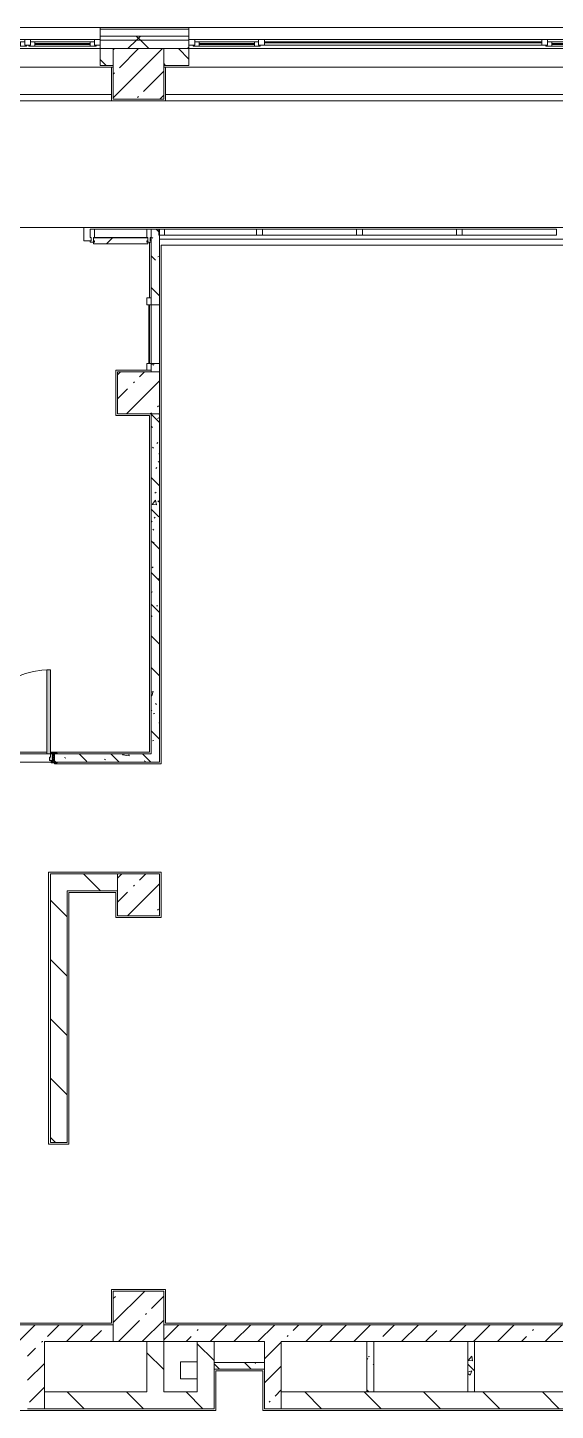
# Model space of a CAD drawing. Header units: millimetres. Extents: x -4005 to 195566, y -8553 to 29000.
# Drawn here: x 119833 to 126116, y 10880 to 27350 of the extents above; entities that cross this region are included whole.
import ezdxf

# ---------------------------------------------------------------- set-up
doc = ezdxf.new("R2010")
doc.units = ezdxf.units.MM
for name, color, linetype, lineweight, true_color in [('A-DOOR-2', 7, 'Continuous', 5, 0xaaaaaa), ('A-DOOR-3', 7, 'Continuous', 5, 0xe2e2e2), ('A-DOOR-FRAM-2', 7, 'Continuous', 5, 0xe2e2e2), ('A-DOOR-FRAM-3', 7, 'Continuous', 5, 0xaaaaaa), ('A-FLOR-2', 7, 'Continuous', 5, 0xaaaaaa), ('I-WALL-8', 7, 'Continuous', 5, 0x787878)]:
    doc.layers.add(name, color=color, linetype=linetype, lineweight=lineweight, true_color=true_color)
for name, color, linetype, lineweight in [('A-GLAZ-2', 7, 'Continuous', 5), ('A-GLAZ-CURT-2', 7, 'Continuous', 5), ('A-GLAZ-CWMG-2', 7, 'Continuous', 5), ('A-WALL', 7, 'Continuous', 9), ('A-WALL-2', 7, 'Continuous', 5), ('I-WALL-6', 7, 'Continuous', 5), ('S-COLS-3', 7, 'Continuous', 5)]:
    doc.layers.add(name, color=color, linetype=linetype, lineweight=lineweight)
pattern_1 = [(45, (60693.44, 0), (-285.1231, 285.1231), []), (45, (60978.57, 0), (-285.1231, 285.1231), [504.031, -100.806, 16.764, -84.042])]
pattern_2 = [(135, (60693.44, 0), (-377.1708, -377.1708), [533.4, -88.9, 17.78, -88.9]), (135, (60693.44, 376.94), (-377.1708, -377.1708), []), (50, (60693.44, 0), (637.6445, -55.7866), [66.675, -733.425]), (355, (60693.44, 0), (-123.3494, 668.699), [53.34, -586.74]), (100.451, (60746.6, -4.65), (514.299, 612.908), [56.665, -623.315]), (46.184, (60693.44, 177.8), (948.776, -147.15), [100.012, -1100.137]), (96.636, (60772.5, 165.5), (830.909, 865.997), [84.998, -934.973]), (351.184, (60693.4, 177.8), (830.918, 865.988), [80.01, -880.11]), (21, (60782.34, 133.35), (530.6506, -357.9283), [66.675, -733.425]), (326, (60782.34, 133.35), (216.308, 644.6585), [53.34, -586.74]), (71.451, (60826.57, 103.5), (746.9596, 286.7243), [56.665, -623.315]), (37.5, (60693.44, 0), (10.8105, 295.9426), [16.764, -562.864, 16.764, -578.866, -588.962]), (37.5, (60693.44, 0), (10.8105, 295.9426), [-1175.258, 16.764, -572.198]), (7.5, (60693.44, 0), (233.8692, 350.6318), [16.764, -322.834, 16.764, -549.529, -224.472]), (7.5, (60693.44, 0), (233.8692, 350.6318), [-905.891, 16.764, -207.708]), (327.5, (60495.2, 0), (474.5678, -20.0513), [16.764, -205.486, 16.764, -676.656, -920.115]), (327.5, (60495.2, 0), (474.5678, -20.0513), [-915.67, 16.764, -903.351]), (317.5, (60406.3, 0), (518.4522, 88.9934), [16.764, -272.161, 16.764, -443.738, -653.415]), (317.5, (60406.3, 0), (518.4522, 88.9934), [-749.427, 16.764, -636.651])]
pattern_3 = [(135, (60693.44, 0), (-353.5534, -353.5534), [])]
pattern_4 = [(45, (60693.44, 0), (-353.5534, 353.5534), []), (135, (60693.44, 0), (-353.5534, -353.5534), [])]

# ---------------------------------------------------------------- blocks, each defined once
blk = doc.blocks.new('Системная панель - Стекло - 70мм-31693619-1_4_1_птичка')
at = {"layer": 'A-GLAZ-CURT-2'}
for p, q in [((547.5, 35), (-547.5, 35)), ((-547.5, 35), (-547.5, -35)), ((547.5, -35), (547.5, 35)), ((-547.5, -35), (547.5, -35))]:
    blk.add_line(p, q, dxfattribs=at)
blk = doc.blocks.new('Прямоугольный импост - 50 x 70 мм-23766079-1_4_1_птичка')
at = {"layer": 'A-GLAZ-CWMG-2'}
for p, q in [((-35, 35), (35, 35)), ((-35, -35), (-35, 35)), ((35, 35), (35, -35)), ((35, -35), (-35, -35))]:
    blk.add_line(p, q, dxfattribs=at)
blk = doc.blocks.new('BSC_Колонна _Прямоугольная - 600х600-V144-1_4_1_птичка')
at = {"layer": 'S-COLS-3'}
h = blk.add_hatch(dxfattribs=at)
h.set_pattern_fill('FP_197', color=256, style=0, pattern_type=2)
h.set_pattern_definition([(45, (-60460, -12000), (-285.1231, 285.1231), []), (45, (-60174.88, -12000), (-285.1231, 285.1231), [504.031, -100.806, 16.764, -84.042])])
h.paths.add_polyline_path([(-300, -300), (300, -300), (300, 300), (-300, 300), (-300, -80)])
for p, q in [((300, 300), (-300, 300)), ((-300, 300), (-300, -300)), ((300, -300), (300, 300)), ((-300, -300), (300, -300))]:
    blk.add_line(p, q, dxfattribs=at)
blk = doc.blocks.new('Системная панель - Стекло - 70мм-31693620-1_4_1_птичка')
at = {"layer": 'A-GLAZ-CURT-2'}
for p, q in [((560, 35), (-560, 35)), ((-560, 35), (-560, -35)), ((560, -35), (560, 35)), ((-560, -35), (560, -35))]:
    blk.add_line(p, q, dxfattribs=at)
blk = doc.blocks.new('Прямоугольный импост - 50 x 70 мм-V163-1_4_1_птичка')
at = {"layer": 'A-GLAZ-CWMG-2'}
for p, q in [((-35, 35), (35, 35)), ((-35, -35), (-35, 35)), ((35, 35), (35, -35)), ((35, -35), (-35, -35))]:
    blk.add_line(p, q, dxfattribs=at)
blk = doc.blocks.new('Прямоугольный импост - Импост структурный с накладкой - 160мм Темный-32302294-1_4_1_птичка')
at = {"layer": 'A-GLAZ-CWMG-2'}
for p, q in [((-25, 40), (-25, 140)), ((-25, 140), (25, 140)), ((-15, 40), (-25, 40)), ((-25, -17), (-25, 0)), ((-25, 0), (-15, 0)), ((-15, 0), (-15, 40)), ((15, 40), (15, 0)), ((25, 40), (15, 40)), ((15, 0), (25, 0)), ((25, 140), (25, 40)), ((25, 0), (25, -17)), ((25, -17), (-25, -17))]:
    blk.add_line(p, q, dxfattribs=at)
blk = doc.blocks.new('110_Дверь_СКБ_1Ст_Внутренняя1 - Д-11 1100x2100h_кладовые _все__ коридор _между помещениями блока столовой__ моечные _все_-V161-1_4_1_птичка')
at = {"layer": 'A-DOOR-2'}
h = blk.add_hatch(dxfattribs=at)
h.set_pattern_fill('FP_182', color=256, style=0, pattern_type=2)
h.set_pattern_definition([(135, (1751.41, 114.685), (-14.14214, -14.14214), []), (225, (1751.41, 114.685), (14.14214, -14.14214), [])])
h.paths.add_polyline_path([(562.5, 50), (537.5, 50), (537.5, -50), (562.5, -50)])
at = {"layer": 'A-DOOR-3'}
h = blk.add_hatch(color=256, dxfattribs=at)
h.paths.add_polyline_path([(537.5, -30), (537.5, 50), (512.5, 50), (512.5, 10), (502.5, 10), (502.5, -30), (512.5, -30)])
h.paths.add_polyline_path([(-477.5, -6), (-477.5, 10), (-487.5, 10), (-487.5, 50), (-512.5, 50), (-512.5, -30), (-477.5, -30)])
at = {"layer": 'A-DOOR-FRAM-2'}
for points in [[(512.5, 70), (512.5, 1050), (472.5, 1050), (472.5, 50), (512.5, 50)], [(-497.5, 50), (-497.5, 58), (-567.5, 58), (-562.5, 50), (-512.5, 50)], [(592.5, 58), (522.5, 58), (522.5, 50), (592.5, 50)], [(-497.5, -50), (-567.5, -50), (-562.5, -58), (-497.5, -58)], [(-497.5, -30), (-512.5, -30), (-512.5, -50), (-497.5, -50)], [(537.5, -30), (522.5, -30), (522.5, -50), (537.5, -50)], [(592.5, -50), (522.5, -50), (522.5, -58), (592.5, -58)]]:
    blk.add_hatch(color=256, dxfattribs=at).paths.add_polyline_path(points)
at = {"layer": 'A-DOOR-FRAM-3'}
h = blk.add_hatch(dxfattribs=at)
h.set_pattern_fill('FP_183', color=256, style=0, pattern_type=2)
h.set_pattern_definition([(45, (-371.384, 114.685), (-14.1421, 14.1421), []), (135, (-371.384, 114.685), (-14.1421, -14.1421), [])])
h.paths.add_polyline_path([(-512.5, -50), (-512.5, 50), (-537.5, 50), (-537.5, -50)])
at = {"layer": 'A-DOOR-2'}
for p, q in [((512.5, 1050), (472.5, 1050)), ((472.5, 1050), (472.5, 50)), ((512.5, 50), (512.5, 1050)), ((472.5, 50), (512.5, 50))]:
    blk.add_line(p, q, dxfattribs=at)
blk.add_arc((512.5, 50), 1000, 90, 180, dxfattribs=at)
at = {"layer": 'A-DOOR-FRAM-3'}
for p, q in [((-497.5, 58), (-567.5, 58)), ((-567.5, 58), (-567.5, 50)), ((-567.5, 50), (-497.5, 50)), ((-512.5, 50), (-537.5, 50)), ((-537.5, 50), (-537.5, -50)), ((-487.5, 50), (-512.5, 50)), ((-512.5, 50), (-512.5, -30)), ((-512.5, -50), (-512.5, 50)), ((-497.5, 50), (-512.5, 50)), ((-512.5, 50), (-512.5, 49)), ((-512.5, 49), (-497.5, 49)), ((-497.5, 50), (-497.5, 58)), ((-497.5, 49), (-497.5, 50)), ((-487.5, 10), (-487.5, 50)), ((-477.5, 10), (-487.5, 10)), ((-477.5, -30), (-477.5, 10)), ((512.5, 10), (502.5, 10)), ((502.5, 10), (502.5, -30)), ((512.5, 50), (512.5, 10)), ((537.5, 50), (512.5, 50)), ((592.5, 58), (522.5, 58)), ((522.5, 58), (522.5, 50)), ((537.5, 50), (522.5, 50)), ((522.5, 50), (522.5, 49)), ((522.5, 50), (592.5, 50)), ((522.5, 49), (537.5, 49)), ((537.5, -30), (537.5, 50)), ((562.5, 50), (537.5, 50)), ((537.5, 50), (537.5, -50)), ((537.5, 49), (537.5, 50)), ((562.5, -50), (562.5, 50)), ((592.5, 50), (592.5, 58)), ((-497.5, -50), (-567.5, -50)), ((-567.5, -50), (-567.5, -58)), ((-567.5, -58), (-497.5, -58)), ((-537.5, -50), (-512.5, -50)), ((-512.5, -30), (-477.5, -30)), ((-497.5, -30), (-512.5, -30)), ((-512.5, -30), (-512.5, -50)), ((-512.5, -50), (-497.5, -50)), ((-497.5, -50), (-497.5, -30)), ((-497.5, -58), (-497.5, -50)), ((502.5, -30), (537.5, -30)), ((537.5, -30), (522.5, -30)), ((522.5, -30), (522.5, -50)), ((522.5, -50), (537.5, -50)), ((592.5, -50), (522.5, -50)), ((522.5, -50), (522.5, -58)), ((522.5, -58), (592.5, -58)), ((537.5, -50), (537.5, -30)), ((537.5, -50), (562.5, -50)), ((592.5, -58), (592.5, -50))]:
    blk.add_line(p, q, dxfattribs=at)
blk = doc.blocks.new('Системная панель - Стекло - 70мм-V173-1_4_1_птичка')
at = {"layer": 'A-GLAZ-CURT-2'}
for p, q in [((560, 35), (-560, 35)), ((-560, 35), (-560, -35)), ((560, -35), (560, 35)), ((-560, -35), (560, -35))]:
    blk.add_line(p, q, dxfattribs=at)
blk = doc.blocks.new('120_Окно_СКБ_2Ст - 120_Окно_СКБ_2Ст 2300х2400 _мал створка справа_-19949978-1_4_1_птичка')
at = {"layer": 'A-GLAZ-2'}
for p, q in [((-1150, -75), (-1150, -5)), ((-1150, -5), (-1080, -5)), ((1150, -5), (-1150, -5)), ((-1080, -75), (-1150, -75)), ((-1150, -75), (-1100, -75)), ((-1080, -75), (-1100, -75)), ((-1100, -75), (-1100, -85)), ((-1100, -85), (270, -85)), ((270, -85), (-1100, -85)), ((-1080, -5), (-1080, -75)), ((250, -35), (-1080, -35)), ((-1080, -35), (-1080, -75)), ((-1030, -85), (-1030, -35)), ((-1030, -55), (200, -55)), ((200, -65), (-1030, -65)), ((200, -85), (200, -35)), ((250, -75), (250, -5)), ((250, -5), (320, -5)), ((250, -75), (250, -35)), ((320, -75), (250, -75)), ((270, -75), (250, -75)), ((270, -75), (300, -75)), ((270, -85), (270, -75)), ((320, -75), (300, -75)), ((300, -75), (300, -85)), ((300, -85), (1100, -85)), ((1100, -85), (300, -85)), ((320, -5), (320, -75)), ((1080, -35), (320, -35)), ((320, -35), (320, -75)), ((370, -85), (370, -35)), ((370, -55), (1030, -55)), ((1030, -65), (370, -65)), ((1030, -85), (1030, -35)), ((1080, -75), (1080, -5)), ((1080, -5), (1150, -5)), ((1080, -75), (1080, -35)), ((1150, -75), (1080, -75)), ((1100, -75), (1080, -75)), ((1100, -75), (1150, -75)), ((1100, -85), (1100, -75)), ((1150, -5), (1150, -75))]:
    blk.add_line(p, q, dxfattribs=at)
blk = doc.blocks.new('120_Окно_СКБ_3Ст - 120_Окно_СКБ_3Ст_5100-21641134-1_4_1_птичка')
at = {"layer": 'A-GLAZ-2'}
for p, q in [((-2550, -75), (-2550, -5)), ((-2550, -5), (-2480, -5)), ((2550, -5), (-2550, -5)), ((-2480, -75), (-2550, -75)), ((-2550, -75), (-2500, -75)), ((-2480, -75), (-2500, -75)), ((-2500, -75), (-2500, -85)), ((-2500, -85), (-1700, -85)), ((-1700, -85), (-2500, -85)), ((-2480, -5), (-2480, -75)), ((-1720, -35), (-2480, -35)), ((-2480, -35), (-2480, -75)), ((-2430, -85), (-2430, -35)), ((-2430, -55), (-1770, -55)), ((-1770, -65), (-2430, -65)), ((-1770, -85), (-1770, -35)), ((-1720, -75), (-1720, -5)), ((-1720, -5), (-1650, -5)), ((-1720, -75), (-1720, -35)), ((-1650, -75), (-1720, -75)), ((-1700, -75), (-1720, -75)), ((-1700, -75), (1700, -75)), ((-1700, -85), (-1700, -75)), ((-1650, -5), (-1650, -75)), ((1650, -35), (-1650, -35)), ((1650, -45), (-1650, -45)), ((1650, -75), (1650, -5)), ((1650, -5), (1720, -5)), ((1720, -75), (1650, -75)), ((1720, -75), (1700, -75)), ((1700, -75), (1700, -85)), ((1700, -85), (2500, -85)), ((2500, -85), (1700, -85)), ((1720, -5), (1720, -75)), ((2480, -35), (1720, -35)), ((1720, -35), (1720, -75)), ((1770, -85), (1770, -35)), ((1770, -55), (2430, -55)), ((2430, -65), (1770, -65)), ((2430, -85), (2430, -35)), ((2480, -75), (2480, -5)), ((2480, -5), (2550, -5)), ((2480, -75), (2480, -35)), ((2550, -75), (2480, -75)), ((2500, -75), (2480, -75)), ((2500, -75), (2550, -75)), ((2500, -85), (2500, -75)), ((2550, -5), (2550, -75))]:
    blk.add_line(p, q, dxfattribs=at)
blk = doc.blocks.new('BSC_Колонна _Прямоугольная - 500х500-V202-1_4_1_птичка')
at = {"layer": 'S-COLS-3'}
h = blk.add_hatch(dxfattribs=at)
h.set_pattern_fill('FP_234', color=256, style=0, pattern_type=2)
h.set_pattern_definition([(45, (-60460, -17020), (-285.1231, 285.1231), []), (45, (-60174.88, -17020), (-285.1231, 285.1231), [504.031, -100.806, 16.764, -84.042])])
h.paths.add_polyline_path([(249, -250), (250, -250), (250, 250), (-250, 246), (-250, -250), (189, -250)])
for p, q in [((250, 250), (-250, 250)), ((-250, 250), (-250, -250)), ((250, -250), (250, 250)), ((-250, -250), (250, -250))]:
    blk.add_line(p, q, dxfattribs=at)
blk = doc.blocks.new('BSC_Колонна _Прямоугольная - 500х500-V203-1_4_1_птичка')
at = {"layer": 'S-COLS-3'}
h = blk.add_hatch(dxfattribs=at)
h.set_pattern_fill('FP_235', color=256, style=0, pattern_type=2)
h.set_pattern_definition([(45, (-60460, -23000), (-285.1231, 285.1231), []), (45, (-60174.88, -23000), (-285.1231, 285.1231), [504.031, -100.806, 16.764, -84.042])])
h.paths.add_polyline_path([(237, -250), (250, -250), (248, 250), (-250, 249), (-250, -250), (150, -250)])
for p, q in [((250, 250), (-250, 250)), ((-250, 250), (-250, -250)), ((250, -250), (250, 250)), ((-250, -250), (250, -250))]:
    blk.add_line(p, q, dxfattribs=at)
blk = doc.blocks.new('Штора противопожарная_Рен - ШТ_700х700-22567375-1_4_1_птичка')
at = {"layer": 'A-DOOR-2'}
for p, q in [((-430, 100), (-350, 100)), ((-430, 50), (-430, 100)), ((-350, 50), (-430, 50)), ((-350, 100), (-350, 50)), ((-350, 78), (350, 78)), ((-350, 73), (-350, 78)), ((350, 73), (-350, 73)), ((350, 100), (430, 100)), ((350, 50), (350, 100)), ((350, 78), (350, 73)), ((430, 50), (350, 50)), ((430, 100), (430, 50))]:
    blk.add_line(p, q, dxfattribs=at)
blk = doc.blocks.new('Системная панель - Стекло - 70мм-32304938-1_4_1_птичка')
at = {"layer": 'A-GLAZ-CURT-2'}
h = blk.add_hatch(dxfattribs=at)
h.set_pattern_fill('FP_248', color=256, style=0, pattern_type=2)
h.set_pattern_definition([(225, (60747.5, 24310), (1414.214, -1414.214), [1000, -3000]), (225, (61747.5, 24810), (1414.214, -1414.214), [3000, -1000]), (225, (59747.5, 25310), (1414.214, -1414.214), [1000, -3000])])
h.paths.add_polyline_path([(322.5, 35), (-322.5, 35), (-322.5, -35), (322.5, -35), (322.5, 0)])
for p, q in [((322.5, 35), (-322.5, 35)), ((-322.5, 35), (-322.5, -35)), ((322.5, -35), (322.5, 35)), ((-322.5, -35), (322.5, -35))]:
    blk.add_line(p, q, dxfattribs=at)
blk = doc.blocks.new('Прямоугольный импост - Импост структурный с накладкой - 160мм Темный-32304618-1_4_1_птичка')
at = {"layer": 'A-GLAZ-CWMG-2'}
for p, q in [((59935, 24950), (60560, 24950)), ((59935, 24850), (60560, 24850))]:
    blk.add_line(p, q, dxfattribs=at)
blk = doc.blocks.new('Системная панель - Стекло - 70мм-V219-1_4_1_птичка')
at = {"layer": 'A-GLAZ-CURT-2'}
for p, q in [((560, 35), (-560, 35)), ((-560, 35), (-560, -35)), ((560, -35), (560, 35)), ((-560, -35), (560, -35))]:
    blk.add_line(p, q, dxfattribs=at)
blk = doc.blocks.new('Прямоугольный импост - Импост структурный с накладкой - 160мм Темный-32302318-1_4_1_птичка')
at = {"layer": 'A-GLAZ-CWMG-2'}
for p, q in [((0, 140), (-50, 140)), ((-50, 140), (-50, 40)), ((-50, 40), (-40, 40)), ((-40, 0), (-50, 0)), ((-50, 0), (-50, -17)), ((-40, 40), (-40, 0)), ((-10, 0), (-10, 40)), ((-10, 40), (0, 40)), ((0, 0), (-10, 0)), ((0, 40), (0, 140)), ((0, -17), (0, 0)), ((-50, -17), (0, -17))]:
    blk.add_line(p, q, dxfattribs=at)
blk = doc.blocks.new('Зашивка приборов отопления9 - Зашивка приборов отопления-33277916-1_4_1_птичка')
at = {"layer": 'A-WALL-2'}
for p, q in [((51570, 26880), (51570, 26555)), ((54140, 26880), (51570, 26880)), ((54140, 26555), (54140, 26880)), ((51570, 26555), (54140, 26555)), ((54140, 26555), (51570, 26555)), ((51570, 26555), (51570, 26480)), ((54140, 26480), (54140, 26555)), ((51570, 26480), (54140, 26480))]:
    blk.add_line(p, q, dxfattribs=at)
blk = doc.blocks.new('Зашивка приборов отопления10 - Зашивка приборов отопления-33278020-1_4_1_птичка')
at = {"layer": 'A-WALL-2'}
for p, q in [((51570, 26880), (51570, 26555)), ((56926, 26880), (51570, 26880)), ((56926, 26555), (56926, 26880)), ((51570, 26555), (56926, 26555)), ((56930, 26555), (51570, 26555)), ((51570, 26555), (51570, 26480)), ((56930, 26480), (56930, 26555)), ((51570, 26480), (56930, 26480))]:
    blk.add_line(p, q, dxfattribs=at)

msp = doc.modelspace()

# ---------------------------------------------------------------- hatches: boundary and pattern name
at = {"layer": 'A-WALL-2'}
h = msp.add_hatch(dxfattribs=at)
h.set_pattern_fill('FP_172', color=256, style=0, pattern_type=2)
h.set_pattern_definition(pattern_4)
h.paths.add_polyline_path([(145443.4, 27200), (145663.4, 27200), (145663.4, 27250), (141043.4, 27250), (141043.4, 27200), (145441.7, 27200)])
h.paths.add_polyline_path([(127803.4, 27200), (127803.4, 27250), (126853.4, 27250), (126853.4, 27200), (127453.4, 27200)])
h.paths.add_polyline_path([(131003.4, 27200), (131503.4, 27200), (131503.4, 27250), (128903.4, 27250), (128903.4, 27200), (128977.5, 27200)])
h.paths.add_polyline_path([(133603.4, 27200), (134943.4, 27200), (134943.4, 27250), (133603.4, 27250), (133603.4, 27210)])
h.paths.add_polyline_path([(137943.4, 27200), (137943.4, 27250), (137043.4, 27250), (137043.4, 27200), (137443.4, 27200)])
h.paths.add_polyline_path([(121453.4, 27200), (121753.4, 27200), (121753.4, 27250), (120698.4, 27250), (120698.4, 27200)])
h.paths.add_polyline_path([(118398.4, 27200), (118398.4, 27250), (117553.4, 27250), (117553.4, 27200), (118243.4, 27200)])
h.paths.add_polyline_path([(114853.4, 27200), (115453.4, 27200), (115453.4, 27250), (114553.4, 27250), (114553.4, 27200)])
h.paths.add_polyline_path([(112196.6, 27200), (112453.4, 27200), (112453.4, 27250), (111553.4, 27250), (111553.4, 27200)])
h.paths.add_polyline_path([(109050.2, 27200), (109453.4, 27200), (109453.4, 27250), (108353.4, 27250), (108353.4, 27200), (108853.4, 27200)])
h.paths.add_polyline_path([(103806.2, 27200), (105253.4, 27200), (105253.4, 27250), (102853.4, 27250), (102853.4, 27200), (103473.4, 27200)])
h = msp.add_hatch(dxfattribs=at)
h.set_pattern_fill('FP_172', color=256, style=0, pattern_type=2)
h.set_pattern_definition(pattern_4)
h.paths.add_polyline_path([(103453.4, 27100), (105253.4, 27100), (105253.4, 27200), (102853.4, 27200), (102853.4, 27100)])
h.paths.add_polyline_path([(114553.4, 27100), (115453.4, 27100), (115453.4, 27200), (114553.4, 27200), (114553.4, 27140)])
h.paths.add_polyline_path([(144793.4, 27100), (145663.4, 27100), (145658.9, 27200), (141043.4, 27198.1), (141043.4, 27100), (144709.5, 27100)])
h.paths.add_polyline_path([(112293.4, 27100), (112453.4, 27100), (112453.4, 27200), (111553.4, 27200), (111553.4, 27100), (112196.6, 27100)])
h.paths.add_polyline_path([(117553.4, 27100), (118398.4, 27100), (118398.4, 27200), (117553.4, 27200), (117553.4, 27140)])
h.paths.add_polyline_path([(120698.4, 27100), (121753.4, 27100), (121753.4, 27200), (120698.4, 27200), (120698.4, 27140)])
h.paths.add_polyline_path([(126853.4, 27100), (127771.4, 27102), (127771.4, 27110), (127803.4, 27110), (127803.4, 27200), (126853.4, 27200), (126853.4, 27140)])
h.paths.add_polyline_path([(109453.4, 27100), (109453.4, 27200), (108353.4, 27200), (108353.4, 27100), (109050.2, 27100)])
h.paths.add_polyline_path([(137443.4, 27100), (137943.4, 27100), (137943.4, 27200), (137043.4, 27200), (137043.4, 27100), (137367.9, 27100)])
h.paths.add_polyline_path([(134233.4, 27100), (134943.4, 27100), (134943.4, 27200), (133603.4, 27200), (133603.4, 27100), (134221.5, 27100)])
h.paths.add_polyline_path([(128903.4, 27100), (131503.4, 27100), (131503.4, 27200), (128903.4, 27200), (128903.4, 27110), (128935.4, 27110), (128935.4, 27102), (128903.4, 27102)])
h = msp.add_hatch(dxfattribs=at)
h.set_pattern_fill('FP_154', color=256, style=0, pattern_type=2)
h.set_pattern_definition([(135, (60693.44, 0), (-176.7767, -176.7767), [])])
h.paths.add_polyline_path([(128899.4, 26900), (131003.4, 26900), (131003.4, 27100), (128899.4, 27100)])
h.paths.add_polyline_path([(112293.4, 26900), (112453.4, 26900), (112453.4, 27100), (111553.4, 27100), (111553.4, 26900), (112196.6, 26900)])
h.paths.add_polyline_path([(114553.4, 26900), (114853.4, 26900), (114853.4, 27100), (114553.4, 27100), (114553.4, 26969.4)])
h.paths.add_polyline_path([(141343.4, 26900), (141343.4, 27100), (141043.4, 27100), (141043.4, 26900)])
h.paths.add_polyline_path([(137443.4, 26900), (137443.4, 27100), (137043.4, 27100), (137043.4, 26900), (137367.9, 26900)])
h.paths.add_polyline_path([(117553.4, 26900), (118398.4, 26900), (118398.4, 27100), (117553.4, 27100)])
h.paths.add_polyline_path([(121635.8, 26900), (121753.4, 26900), (121753.4, 27100), (121453.4, 27100), (121453.4, 26900)])
h.paths.add_polyline_path([(103453.4, 26900), (105253.4, 26900), (105253.4, 27100), (103453.4, 27100), (103453.4, 27061.4)])
h.paths.add_polyline_path([(120853.4, 26900), (120853.4, 27100), (120698.4, 27100), (120698.4, 26900)])
h.paths.add_polyline_path([(134943.4, 26900), (134943.4, 27100), (134733.4, 27100), (134733.4, 26900)])
h.paths.add_polyline_path([(134233.4, 26900), (134233.4, 27100), (133603.4, 27100), (133603.4, 26900), (134221.5, 26900)])
h.paths.add_polyline_path([(127753.4, 26900), (127753.4, 27100), (127453.4, 27100), (127453.4, 26900)])
h.paths.add_polyline_path([(108353.4, 26900), (108853.4, 26900), (108853.4, 27100), (108353.4, 27100), (108353.4, 27079.6)])
at = {"layer": 'I-WALL-6'}
h = msp.add_hatch(dxfattribs=at)
h.set_pattern_fill('FP_171', color=256, style=0, pattern_type=2)
h.set_pattern_definition(pattern_3)
h.paths.add_polyline_path([(120303.4, 17070), (120903.4, 17070), (120903.4, 17270), (120103.4, 17265), (120103.4, 17070), (120259.1, 17070)])
h = msp.add_hatch(dxfattribs=at)
h.set_pattern_fill('FP_171', color=256, style=0, pattern_type=2)
h.set_pattern_definition(pattern_3)
h.paths.add_polyline_path([(120103.4, 14070), (120303.4, 14070), (120303.4, 17070), (120103.4, 17070), (120103.4, 14073.4)])
h = msp.add_hatch(dxfattribs=at)
h.set_pattern_fill('FP_153', color=256, style=0, pattern_type=2)
h.set_pattern_definition(pattern_1)
h.paths.add_polyline_path([(117272.7, 11700), (120853.4, 11700), (120853.4, 11900), (115453.4, 11900), (115455.1, 11700), (117268.7, 11700)])
h.paths.add_polyline_path([(112603.4, 11700), (114853.4, 11700), (114853.4, 11900), (112403.4, 11900), (112403.4, 11700)])
h = msp.add_hatch(dxfattribs=at)
h.set_pattern_fill('FP_153', color=256, style=0, pattern_type=2)
h.set_pattern_definition(pattern_1)
h.paths.add_polyline_path([(122684.7, 11700), (126853.4, 11700), (126853.4, 11900), (121453.4, 11900), (121453.4, 11700), (122653.4, 11700)])
h = msp.add_hatch(dxfattribs=at)
h.set_pattern_fill('FP_153', color=256, style=0, pattern_type=2)
h.set_pattern_definition(pattern_1)
h.paths.add_polyline_path([(119833.4, 10900), (120033.4, 10900), (120033.4, 11700), (119833.4, 11700), (119833.4, 10980)])
h = msp.add_hatch(dxfattribs=at)
h.set_pattern_fill('FP_171', color=256, style=0, pattern_type=2)
h.set_pattern_definition(pattern_3)
h.paths.add_polyline_path([(121453.4, 11100), (121453.4, 11700), (121253.4, 11700), (121253.4, 11100)])
h = msp.add_hatch(dxfattribs=at)
h.set_pattern_fill('FP_171', color=256, style=0, pattern_type=2)
h.set_pattern_definition(pattern_3)
h.paths.add_polyline_path([(121997.1, 11100), (122053.4, 11100), (122053.4, 11700), (121853.4, 11700), (121853.4, 11100)])
h = msp.add_hatch(dxfattribs=at)
h.set_pattern_fill('FP_153', color=256, style=0, pattern_type=2)
h.set_pattern_definition(pattern_1)
h.paths.add_polyline_path([(122853.4, 10900), (122853.4, 11700), (122653.4, 11700), (122653.4, 10900), (122684.7, 10900)])
h = msp.add_hatch(dxfattribs=at)
h.set_pattern_fill('FP_171', color=256, style=0, pattern_type=2)
h.set_pattern_definition(pattern_3)
h.paths.add_polyline_path([(120033.4, 10900), (122053.4, 10900), (122053.4, 11100), (120033.4, 11100)])
h = msp.add_hatch(dxfattribs=at)
h.set_pattern_fill('FP_171', color=256, style=0, pattern_type=2)
h.set_pattern_definition(pattern_3)
h.paths.add_polyline_path([(133623.3, 10900), (134233.4, 10900), (134233.4, 11100), (133623.3, 11100)])
h.paths.add_polyline_path([(124782.3, 10900), (127253.4, 10900), (127253.4, 11100), (122853.4, 11100), (122853.4, 10900)])
h.paths.add_polyline_path([(128328.4, 10900), (129362.3, 10900), (129362.3, 11100), (127453.4, 11100), (127453.4, 10900), (127576.5, 10900)])
h.paths.add_polyline_path([(132643.3, 10900), (132673.3, 10900), (132673.3, 11100), (130312.3, 11100), (130312.3, 10900), (132523.9, 10900)])
at = {"layer": 'I-WALL-8'}
h = msp.add_hatch(dxfattribs=at)
h.set_pattern_fill('FP_179', color=256, style=0, pattern_type=2)
h.set_pattern_definition(pattern_2)
h.paths.add_polyline_path([(121403.4, 18600), (121403.4, 22750), (121303.4, 22750), (121303.4, 18600), (121390.9, 18600)])
h.paths.add_polyline_path([(121303.4, 23250), (121403.4, 23250), (121403.4, 23350), (121303.4, 23350), (121303.4, 23270)])
h.paths.add_polyline_path([(121303.4, 24050), (121403.4, 24050), (121403.4, 24950), (121303.4, 24950), (121303.4, 24130)])
h = msp.add_hatch(dxfattribs=at)
h.set_pattern_fill('FP_179', color=256, style=0, pattern_type=2)
h.set_pattern_definition(pattern_2)
h.paths.add_polyline_path([(120183.4, 18600), (121303.4, 18600), (121303.4, 18700), (120153.4, 18700), (120153.4, 18600)])
h.paths.add_polyline_path([(118843.4, 18600), (119053.4, 18600), (119053.4, 18700), (118823.4, 18700), (118823.4, 18600)])
h = msp.add_hatch(dxfattribs=at)
h.set_pattern_fill('FP_179', color=256, style=0, pattern_type=2)
h.set_pattern_definition(pattern_2)
h.paths.add_polyline_path([(123953.4, 11100), (123953.4, 11700), (123873.4, 11700), (123873.4, 11100)])
h = msp.add_hatch(dxfattribs=at)
h.set_pattern_fill('FP_179', color=256, style=0, pattern_type=2)
h.set_pattern_definition(pattern_2)
h.paths.add_polyline_path([(125073.4, 11100), (125153.4, 11100), (125153.4, 11700), (125073.4, 11700), (125073.4, 11457)])
h = msp.add_hatch(dxfattribs=at)
h.set_pattern_fill('FP_179', color=256, style=0, pattern_type=2)
h.set_pattern_definition(pattern_2)
h.paths.add_polyline_path([(122633.4, 11370), (122653.4, 11370), (122653.4, 11450), (122053.4, 11450), (122053.4, 11370), (122073.4, 11370)])
at = {"layer": 'S-COLS-3'}
h = msp.add_hatch(dxfattribs=at)
h.set_pattern_fill('FP_153', color=256, style=0, pattern_type=2)
h.set_pattern_definition(pattern_1)
h.paths.add_polyline_path([(120880.5, 26500), (121453.4, 26500), (121453.4, 27100), (120853.4, 27100), (120853.4, 26500)])

# ---------------------------------------------------------------- linework, layer by layer
at = {"layer": 'A-FLOR-2'}
for p, q in [((121473.4, 26480), (120833.4, 26480)), ((118643.4, 24970), (127473.4, 24970)), ((120503.4, 24810), (120503.4, 24970)), ((120578.4, 24810), (120503.4, 24810)), ((121283.4, 24130), (121283.4, 24793)), ((127333.4, 24760), (121423.4, 24760)), ((121423.4, 24760), (121423.4, 18580)), ((121283.4, 23350), (121283.4, 24050)), ((120883.4, 22730), (120883.4, 23270)), ((120883.4, 23270), (121253.4, 23270)), ((121283.4, 22730), (120883.4, 22730)), ((121283.4, 18720), (121283.4, 22730)), ((120063.4, 18720), (118843.4, 18720)), ((121283.4, 18720), (120103.4, 18720)), ((120153.4, 18708), (120153.4, 18720)), ((120153.4, 18580), (120153.4, 18592)), ((121423.4, 18580), (120153.4, 18580)), ((120083.4, 14050), (120083.4, 17290)), ((120083.4, 17290), (121423.4, 17290)), ((121423.4, 17290), (121423.4, 16750)), ((120883.4, 17050), (120323.4, 17050)), ((120323.4, 17050), (120323.4, 14050)), ((120883.4, 16750), (120883.4, 17050)), ((121423.4, 16750), (120883.4, 16750)), ((120323.4, 14050), (120083.4, 14050)), ((120833.4, 11920), (120833.4, 12320)), ((120833.4, 12320), (121473.4, 12320)), ((121473.4, 12320), (121473.4, 11920)), ((118263.4, 11920), (120833.4, 11920)), ((121473.4, 11920), (126833.4, 11920)), ((121653.4, 11457), (121853.4, 11457)), ((121653.4, 11257), (121653.4, 11457)), ((121853.4, 11257), (121653.4, 11257)), ((122633.4, 11350), (122073.4, 11350)), ((122073.4, 11350), (122073.4, 10880)), ((122633.4, 10880), (122633.4, 11350)), ((122073.4, 10880), (119223.4, 10880)), ((129353.4, 10880), (122633.4, 10880))]:
    msp.add_line(p, q, dxfattribs=at)
at = {"layer": 'A-WALL'}
for p, q in [((121753.4, 27330), (120698.4, 27330)), ((121753.4, 27250), (120698.4, 27250)), ((121753.4, 27200), (120698.4, 27200)), ((120853.4, 27100), (120698.4, 27100)), ((120698.4, 27100), (120853.4, 27100)), ((121753.4, 27100), (121453.4, 27100)), ((121453.4, 27100), (121753.4, 27100)), ((122053.4, 11700), (121853.4, 11700)), ((123953.4, 11700), (123873.4, 11700)), ((125153.4, 11700), (125073.4, 11700)), ((122053.4, 11450), (122053.4, 11370)), ((122653.4, 11370), (122653.4, 11450)), ((120033.4, 11100), (120033.4, 10900)), ((123873.4, 11100), (123953.4, 11100)), ((125073.4, 11100), (125153.4, 11100))]:
    msp.add_line(p, q, dxfattribs=at)
at = {"layer": 'A-WALL-2'}
for p, q in [((111553.4, 27350), (127803.4, 27350)), ((120698.4, 27350), (120698.4, 27100)), ((121753.4, 27100), (121753.4, 27350)), ((120698.4, 27100), (118398.4, 27100)), ((120698.4, 27100), (120698.4, 26900)), ((120853.4, 26900), (120853.4, 27100)), ((120853.4, 27100), (121453.4, 27100)), ((121453.4, 27100), (121453.4, 26900)), ((121753.4, 26900), (121753.4, 27100)), ((126853.4, 27100), (121753.4, 27100)), ((120698.4, 26900), (120853.4, 26900)), ((121453.4, 26900), (121753.4, 26900))]:
    msp.add_line(p, q, dxfattribs=at)
at = {"layer": 'I-WALL-6'}
for p, q in [((118398.4, 27100), (120698.4, 27100)), ((121753.4, 27100), (126853.4, 27100)), ((120853.4, 26880), (118243.4, 26880)), ((126853.4, 26880), (121453.4, 26880)), ((121303.4, 24950), (121303.4, 24130)), ((121403.4, 24950), (121303.4, 24950)), ((121403.4, 23250), (121403.4, 24950)), ((127353.4, 24830), (121403.4, 24830)), ((121303.4, 24050), (121403.4, 24050)), ((121303.4, 23350), (121303.4, 24050)), ((121403.4, 23350), (121303.4, 23350)), ((121303.4, 23270), (121303.4, 23250)), ((121303.4, 22750), (121303.4, 18700)), ((121403.4, 18600), (121403.4, 22750)), ((119103.4, 18700), (120063.4, 18700)), ((121303.4, 18700), (120183.4, 18700)), ((120113.4, 18600), (119093.4, 18600)), ((120183.4, 18600), (121403.4, 18600)), ((120903.4, 17270), (120103.4, 17270)), ((120103.4, 17270), (120103.4, 14070)), ((120303.4, 17070), (120903.4, 17070)), ((120303.4, 14070), (120303.4, 17070)), ((120103.4, 14070), (120303.4, 14070)), ((120853.4, 11900), (118243.4, 11900)), ((126853.4, 11900), (121453.4, 11900)), ((120033.4, 11700), (120853.4, 11700)), ((120033.4, 11100), (120033.4, 11700)), ((121253.4, 11700), (121253.4, 11100)), ((121453.4, 11100), (121453.4, 11700)), ((121453.4, 11700), (121853.4, 11700)), ((121853.4, 11700), (121853.4, 11100)), ((122053.4, 11450), (122053.4, 11700)), ((122053.4, 11700), (122653.4, 11700)), ((122653.4, 11700), (122653.4, 11450)), ((122853.4, 11700), (123873.4, 11700)), ((122853.4, 10900), (122853.4, 11700)), ((123873.4, 11700), (123873.4, 11100)), ((123953.4, 11100), (123953.4, 11700)), ((123953.4, 11700), (125073.4, 11700)), ((125073.4, 11700), (125073.4, 11100)), ((125153.4, 11100), (125153.4, 11700)), ((125153.4, 11700), (126853.4, 11700)), ((122653.4, 11450), (122053.4, 11450)), ((122053.4, 10900), (122053.4, 11370)), ((122053.4, 11370), (122653.4, 11370)), ((122653.4, 11370), (122653.4, 10900)), ((121253.4, 11100), (120033.4, 11100)), ((121853.4, 11100), (121453.4, 11100)), ((123873.4, 11100), (122853.4, 11100)), ((125073.4, 11100), (123953.4, 11100)), ((127253.4, 11100), (125153.4, 11100)), ((119833.4, 10900), (122053.4, 10900)), ((122653.4, 10900), (129332.3, 10900))]:
    msp.add_line(p, q, dxfattribs=at)
at = {"layer": 'S-COLS-3'}
for p, q in [((121453.4, 27100), (120853.4, 27100)), ((120853.4, 27100), (120853.4, 26900)), ((121453.4, 26900), (121453.4, 27100)), ((120853.4, 26900), (120853.4, 26500)), ((121453.4, 26500), (121453.4, 26900)), ((120853.4, 26500), (121453.4, 26500))]:
    msp.add_line(p, q, dxfattribs=at)

# ---------------------------------------------------------------- block references
at = {"layer": 'A-DOOR-2', "rotation": 89.99999999999991}
msp.add_blockref('Штора противопожарная_Рен - ШТ_700х700-22567375-1_4_1_птичка', (121353.4, 23700), dxfattribs=at)
at = {"layer": 'A-DOOR-2'}
msp.add_blockref('110_Дверь_СКБ_1Ст_Внутренняя1 - Д-11 1100x2100h_кладовые _все__ коридор _между помещениями блока столовой__ моечные _все_-V161-1_4_1_птичка', (119590.9, 18650), dxfattribs=at)
at = {"layer": 'A-GLAZ-2'}
for name, p in [('120_Окно_СКБ_2Ст - 120_Окно_СКБ_2Ст 2300х2400 _мал створка справа_-19949978-1_4_1_птичка', (119548.4, 27215)), ('120_Окно_СКБ_3Ст - 120_Окно_СКБ_3Ст_5100-21641134-1_4_1_птичка', (124303.4, 27215))]:
    msp.add_blockref(name, p, dxfattribs=at)
at = {"layer": 'A-GLAZ-CURT-2', "rotation": 180}
for name, p in [('Системная панель - Стекло - 70мм-31693619-1_4_1_птичка', (122010.9, 24915)), ('Системная панель - Стекло - 70мм-V219-1_4_1_птичка', (123188.4, 24915)), ('Системная панель - Стекло - 70мм-31693620-1_4_1_птичка', (124378.4, 24915)), ('Системная панель - Стекло - 70мм-V173-1_4_1_птичка', (125568.4, 24915)), ('Системная панель - Стекло - 70мм-32304938-1_4_1_птичка', (120940.9, 24810))]:
    msp.add_blockref(name, p, dxfattribs=at)
at = {"layer": 'A-GLAZ-CWMG-2', "extrusion": (0, 0, -1)}
for name, p in [('Прямоугольный импост - Импост структурный с накладкой - 160мм Темный-32302294-1_4_1_птичка', (-120603.4, 24810)), ('Прямоугольный импост - 50 x 70 мм-V163-1_4_1_птичка', (-121428.4, 24915)), ('Прямоугольный импост - 50 x 70 мм-23766079-1_4_1_птичка', (-122593.4, 24915)), ('Прямоугольный импост - 50 x 70 мм-23766079-1_4_1_птичка', (-123783.4, 24915)), ('Прямоугольный импост - 50 x 70 мм-23766079-1_4_1_птичка', (-124973.4, 24915))]:
    msp.add_blockref(name, p, dxfattribs=at)
at = {"layer": 'A-GLAZ-CWMG-2'}
for name, p in [('Прямоугольный импост - Импост структурный с накладкой - 160мм Темный-32304618-1_4_1_птичка', (60693.4, 0)), ('Прямоугольный импост - Импост структурный с накладкой - 160мм Темный-32302318-1_4_1_птичка', (121303.4, 24810))]:
    msp.add_blockref(name, p, dxfattribs=at)
at = {"layer": 'A-WALL-2'}
for name, p in [('Зашивка приборов отопления9 - Зашивка приборов отопления-33277916-1_4_1_птичка', (66693.4, 0)), ('Зашивка приборов отопления10 - Зашивка приборов отопления-33278020-1_4_1_птичка', (69903.4, 0))]:
    msp.add_blockref(name, p, dxfattribs=at)
at = {"layer": 'S-COLS-3'}
for name, p in [('BSC_Колонна _Прямоугольная - 500х500-V203-1_4_1_птичка', (121153.4, 23000)), ('BSC_Колонна _Прямоугольная - 500х500-V202-1_4_1_птичка', (121153.4, 17020)), ('BSC_Колонна _Прямоугольная - 600х600-V144-1_4_1_птичка', (121153.4, 12000))]:
    msp.add_blockref(name, p, dxfattribs=at)

doc.saveas('drawing.dxf')
